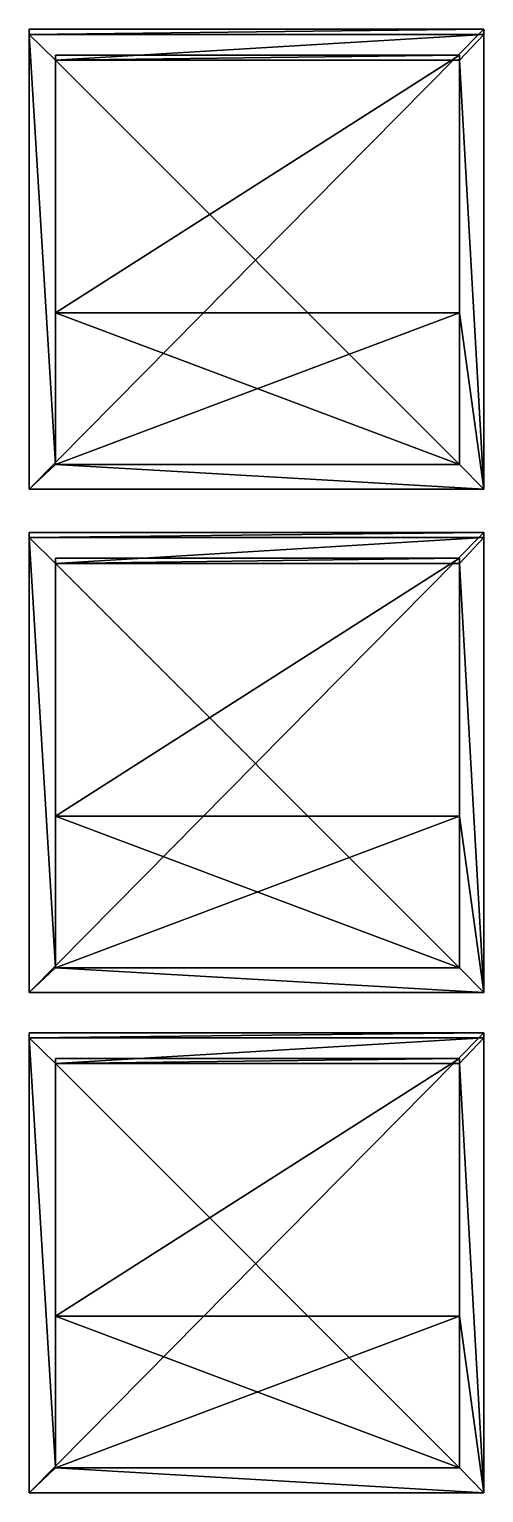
# Model space of a CAD drawing. Header units: metres. Extents: x 0 to 99.4, y 0 to 49.2.
# Drawn here: x 19.99 to 28.99, y 20.08 to 49.03 of the extents above; entities that cross this region are included whole.
import ezdxf

# ---------------------------------------------------------------- set-up
doc = ezdxf.new("R2010")
doc.units = ezdxf.units.M

msp = doc.modelspace()

# ---------------------------------------------------------------- meshes
at = {"layer": 'Layer0'}
mesh = msp.add_polyface(dxfattribs=at)
corners = [(19.992, 48.929, 1), (28.992, 49.029), (19.992, 49.029), (28.992, 48.929, 1)]
mesh.append_faces([[corners[k] for k in face] for face in [(0, 1, 2), (1, 0, 3)]], dxfattribs={"vtx0": -1})
mesh = msp.add_polyface(dxfattribs=at)
corners = [(19.992, 48.929, 1), (19.992, 39.929), (19.992, 39.929, 1), (19.992, 49.029)]
mesh.append_faces([[corners[k] for k in face] for face in [(0, 1, 2), (1, 0, 3)]], dxfattribs={"vtx0": -1})
mesh = msp.add_polyface(dxfattribs=at)
corners = [(28.992, 49.029), (19.992, 39.929), (19.992, 49.029), (28.992, 39.929)]
mesh.append_faces([[corners[k] for k in face] for face in [(0, 1, 2), (1, 0, 3)]], dxfattribs={"vtx0": -1})
mesh = msp.add_polyface(dxfattribs=at)
corners = [(28.992, 49.029), (28.992, 39.929, 1), (28.992, 39.929), (28.992, 48.929, 1)]
mesh.append_faces([[corners[k] for k in face] for face in [(0, 1, 2), (1, 0, 3)]], dxfattribs={"vtx0": -1})
mesh = msp.add_polyface(dxfattribs=at)
corners = [(19.992, 39.929, 1), (20.515, 40.42, 1), (19.992, 48.929, 1), (28.992, 39.929, 1), (28.515, 40.42, 1), (28.515, 43.42, 1), (28.515, 48.42, 1), (20.515, 48.42, 1), (28.992, 48.929, 1), (20.515, 43.42, 1)]
mesh.append_faces([[corners[k] for k in face] for face in [(7, 1, 9)]], dxfattribs={"vtx0": -1})
mesh.append_faces([[corners[k] for k in face] for face in [(0, 1, 2), (1, 3, 4), (4, 3, 5), (5, 3, 6), (2, 7, 8), (8, 6, 3)]], dxfattribs={"vtx0": -1, "vtx1": -1})
mesh.append_faces([[corners[k] for k in face] for face in [(7, 2, 1)]], dxfattribs={"vtx0": -1, "vtx1": -1, "vtx2": -1})
mesh.append_faces([[corners[k] for k in face] for face in [(1, 0, 3), (8, 7, 6)]], dxfattribs={"vtx0": -1, "vtx2": -1})
mesh = msp.add_polyface(dxfattribs=at)
corners = [(28.515, 48.52, 3), (20.515, 48.42, 1), (28.515, 48.42, 1), (20.515, 48.52, 3)]
mesh.append_faces([[corners[k] for k in face] for face in [(0, 1, 2), (1, 0, 3)]], dxfattribs={"vtx0": -1})
mesh = msp.add_polyface(dxfattribs=at)
corners = [(20.515, 48.42, 1), (20.515, 43.42, 3), (20.515, 43.42, 1), (20.515, 48.52, 3)]
mesh.append_faces([[corners[k] for k in face] for face in [(0, 1, 2), (1, 0, 3)]], dxfattribs={"vtx0": -1})
mesh = msp.add_polyface(dxfattribs=at)
corners = [(28.515, 48.52, 3), (20.515, 43.42, 3), (20.515, 48.52, 3), (28.515, 43.42, 3)]
mesh.append_faces([[corners[k] for k in face] for face in [(0, 1, 2), (1, 0, 3)]], dxfattribs={"vtx0": -1})
mesh = msp.add_polyface(dxfattribs=at)
corners = [(28.515, 40.42, 1), (20.515, 43.42, 1), (20.515, 40.42, 1), (20.515, 48.42, 1), (28.515, 48.42, 1), (28.515, 43.42, 1)]
mesh.append_faces([[corners[k] for k in face] for face in [(0, 1, 2), (4, 0, 5)]], dxfattribs={"vtx0": -1})
mesh.append_faces([[corners[k] for k in face] for face in [(1, 0, 3), (3, 0, 4)]], dxfattribs={"vtx0": -1, "vtx1": -1})
mesh = msp.add_polyface(dxfattribs=at)
corners = [(28.515, 48.52, 3), (28.515, 43.42, 1), (28.515, 43.42, 3), (28.515, 48.42, 1)]
mesh.append_faces([[corners[k] for k in face] for face in [(0, 1, 2), (1, 0, 3)]], dxfattribs={"vtx0": -1})
mesh = msp.add_polyface(dxfattribs=at)
corners = [(28.515, 43.42, 3), (20.515, 40.42, 2), (20.515, 43.42, 3), (28.515, 40.42, 2)]
mesh.append_faces([[corners[k] for k in face] for face in [(0, 1, 2), (1, 0, 3)]], dxfattribs={"vtx0": -1})
mesh = msp.add_polyface(dxfattribs=at)
corners = [(20.515, 43.42, 1), (20.515, 40.42, 2), (20.515, 40.42, 1), (20.515, 43.42, 3)]
mesh.append_faces([[corners[k] for k in face] for face in [(0, 1, 2), (1, 0, 3)]], dxfattribs={"vtx0": -1})
mesh = msp.add_polyface(dxfattribs=at)
corners = [(28.515, 43.42, 3), (28.515, 40.42, 1), (28.515, 40.42, 2), (28.515, 43.42, 1)]
mesh.append_faces([[corners[k] for k in face] for face in [(0, 1, 2), (1, 0, 3)]], dxfattribs={"vtx0": -1})
mesh = msp.add_polyface(dxfattribs=at)
corners = [(20.515, 40.42, 2), (28.515, 40.42, 1), (20.515, 40.42, 1), (28.515, 40.42, 2)]
mesh.append_faces([[corners[k] for k in face] for face in [(0, 1, 2), (1, 0, 3)]], dxfattribs={"vtx0": -1})
mesh = msp.add_polyface(dxfattribs=at)
corners = [(28.992, 39.929, 1), (19.992, 39.929), (28.992, 39.929), (19.992, 39.929, 1)]
mesh.append_faces([[corners[k] for k in face] for face in [(0, 1, 2), (1, 0, 3)]], dxfattribs={"vtx0": -1})
mesh = msp.add_polyface(dxfattribs=at)
corners = [(19.992, 38.972, 1), (19.992, 29.972), (19.992, 29.972, 1), (19.992, 39.072)]
mesh.append_faces([[corners[k] for k in face] for face in [(0, 1, 2), (1, 0, 3)]], dxfattribs={"vtx0": -1})
mesh = msp.add_polyface(dxfattribs=at)
corners = [(28.992, 39.072), (19.992, 29.972), (19.992, 39.072), (28.992, 29.972)]
mesh.append_faces([[corners[k] for k in face] for face in [(0, 1, 2), (1, 0, 3)]], dxfattribs={"vtx0": -1})
mesh = msp.add_polyface(dxfattribs=at)
corners = [(19.992, 38.972, 1), (28.992, 39.072), (19.992, 39.072), (28.992, 38.972, 1)]
mesh.append_faces([[corners[k] for k in face] for face in [(0, 1, 2), (1, 0, 3)]], dxfattribs={"vtx0": -1})
mesh = msp.add_polyface(dxfattribs=at)
corners = [(19.992, 29.972, 1), (20.515, 30.463, 1), (19.992, 38.972, 1), (28.992, 29.972, 1), (28.515, 30.463, 1), (28.515, 33.463, 1), (28.515, 38.463, 1), (20.515, 38.463, 1), (28.992, 38.972, 1), (20.515, 33.463, 1)]
mesh.append_faces([[corners[k] for k in face] for face in [(7, 1, 9)]], dxfattribs={"vtx0": -1})
mesh.append_faces([[corners[k] for k in face] for face in [(0, 1, 2), (1, 3, 4), (4, 3, 5), (5, 3, 6), (2, 7, 8), (8, 6, 3)]], dxfattribs={"vtx0": -1, "vtx1": -1})
mesh.append_faces([[corners[k] for k in face] for face in [(7, 2, 1)]], dxfattribs={"vtx0": -1, "vtx1": -1, "vtx2": -1})
mesh.append_faces([[corners[k] for k in face] for face in [(1, 0, 3), (8, 7, 6)]], dxfattribs={"vtx0": -1, "vtx2": -1})
mesh = msp.add_polyface(dxfattribs=at)
corners = [(28.992, 39.072), (28.992, 29.972, 1), (28.992, 29.972), (28.992, 38.972, 1)]
mesh.append_faces([[corners[k] for k in face] for face in [(0, 1, 2), (1, 0, 3)]], dxfattribs={"vtx0": -1})
mesh = msp.add_polyface(dxfattribs=at)
corners = [(20.515, 38.463, 1), (20.515, 33.463, 3), (20.515, 33.463, 1), (20.515, 38.563, 3)]
mesh.append_faces([[corners[k] for k in face] for face in [(0, 1, 2), (1, 0, 3)]], dxfattribs={"vtx0": -1})
mesh = msp.add_polyface(dxfattribs=at)
corners = [(28.515, 38.563, 3), (20.515, 38.463, 1), (28.515, 38.463, 1), (20.515, 38.563, 3)]
mesh.append_faces([[corners[k] for k in face] for face in [(0, 1, 2), (1, 0, 3)]], dxfattribs={"vtx0": -1})
mesh = msp.add_polyface(dxfattribs=at)
corners = [(28.515, 38.563, 3), (20.515, 33.463, 3), (20.515, 38.563, 3), (28.515, 33.463, 3)]
mesh.append_faces([[corners[k] for k in face] for face in [(0, 1, 2), (1, 0, 3)]], dxfattribs={"vtx0": -1})
mesh = msp.add_polyface(dxfattribs=at)
corners = [(28.515, 38.563, 3), (28.515, 33.463, 1), (28.515, 33.463, 3), (28.515, 38.463, 1)]
mesh.append_faces([[corners[k] for k in face] for face in [(0, 1, 2), (1, 0, 3)]], dxfattribs={"vtx0": -1})
mesh = msp.add_polyface(dxfattribs=at)
corners = [(28.515, 30.463, 1), (20.515, 33.463, 1), (20.515, 30.463, 1), (20.515, 38.463, 1), (28.515, 38.463, 1), (28.515, 33.463, 1)]
mesh.append_faces([[corners[k] for k in face] for face in [(0, 1, 2), (4, 0, 5)]], dxfattribs={"vtx0": -1})
mesh.append_faces([[corners[k] for k in face] for face in [(1, 0, 3), (3, 0, 4)]], dxfattribs={"vtx0": -1, "vtx1": -1})
mesh = msp.add_polyface(dxfattribs=at)
corners = [(28.515, 33.463, 3), (20.515, 30.463, 2), (20.515, 33.463, 3), (28.515, 30.463, 2)]
mesh.append_faces([[corners[k] for k in face] for face in [(0, 1, 2), (1, 0, 3)]], dxfattribs={"vtx0": -1})
mesh = msp.add_polyface(dxfattribs=at)
corners = [(20.515, 33.463, 1), (20.515, 30.463, 2), (20.515, 30.463, 1), (20.515, 33.463, 3)]
mesh.append_faces([[corners[k] for k in face] for face in [(0, 1, 2), (1, 0, 3)]], dxfattribs={"vtx0": -1})
mesh = msp.add_polyface(dxfattribs=at)
corners = [(28.515, 33.463, 3), (28.515, 30.463, 1), (28.515, 30.463, 2), (28.515, 33.463, 1)]
mesh.append_faces([[corners[k] for k in face] for face in [(0, 1, 2), (1, 0, 3)]], dxfattribs={"vtx0": -1})
mesh = msp.add_polyface(dxfattribs=at)
corners = [(20.515, 30.463, 2), (28.515, 30.463, 1), (20.515, 30.463, 1), (28.515, 30.463, 2)]
mesh.append_faces([[corners[k] for k in face] for face in [(0, 1, 2), (1, 0, 3)]], dxfattribs={"vtx0": -1})
mesh = msp.add_polyface(dxfattribs=at)
corners = [(28.992, 29.972, 1), (19.992, 29.972), (28.992, 29.972), (19.992, 29.972, 1)]
mesh.append_faces([[corners[k] for k in face] for face in [(0, 1, 2), (1, 0, 3)]], dxfattribs={"vtx0": -1})
mesh = msp.add_polyface(dxfattribs=at)
corners = [(28.992, 29.177), (19.992, 20.077), (19.992, 29.177), (28.992, 20.077)]
mesh.append_faces([[corners[k] for k in face] for face in [(0, 1, 2), (1, 0, 3)]], dxfattribs={"vtx0": -1})
mesh = msp.add_polyface(dxfattribs=at)
corners = [(19.992, 29.077, 1), (28.992, 29.177), (19.992, 29.177), (28.992, 29.077, 1)]
mesh.append_faces([[corners[k] for k in face] for face in [(0, 1, 2), (1, 0, 3)]], dxfattribs={"vtx0": -1})
mesh = msp.add_polyface(dxfattribs=at)
corners = [(19.992, 29.077, 1), (19.992, 20.077), (19.992, 20.077, 1), (19.992, 29.177)]
mesh.append_faces([[corners[k] for k in face] for face in [(0, 1, 2), (1, 0, 3)]], dxfattribs={"vtx0": -1})
mesh = msp.add_polyface(dxfattribs=at)
corners = [(19.992, 20.077, 1), (20.515, 20.567, 1), (19.992, 29.077, 1), (28.992, 20.077, 1), (28.515, 20.567, 1), (28.515, 23.567, 1), (28.515, 28.567, 1), (20.515, 28.567, 1), (28.992, 29.077, 1), (20.515, 23.567, 1)]
mesh.append_faces([[corners[k] for k in face] for face in [(7, 1, 9)]], dxfattribs={"vtx0": -1})
mesh.append_faces([[corners[k] for k in face] for face in [(0, 1, 2), (1, 3, 4), (4, 3, 5), (5, 3, 6), (2, 7, 8), (8, 6, 3)]], dxfattribs={"vtx0": -1, "vtx1": -1})
mesh.append_faces([[corners[k] for k in face] for face in [(7, 2, 1)]], dxfattribs={"vtx0": -1, "vtx1": -1, "vtx2": -1})
mesh.append_faces([[corners[k] for k in face] for face in [(1, 0, 3), (8, 7, 6)]], dxfattribs={"vtx0": -1, "vtx2": -1})
mesh = msp.add_polyface(dxfattribs=at)
corners = [(28.992, 29.177), (28.992, 20.077, 1), (28.992, 20.077), (28.992, 29.077, 1)]
mesh.append_faces([[corners[k] for k in face] for face in [(0, 1, 2), (1, 0, 3)]], dxfattribs={"vtx0": -1})
mesh = msp.add_polyface(dxfattribs=at)
corners = [(28.515, 28.667, 3), (20.515, 23.567, 3), (20.515, 28.667, 3), (28.515, 23.567, 3)]
mesh.append_faces([[corners[k] for k in face] for face in [(0, 1, 2), (1, 0, 3)]], dxfattribs={"vtx0": -1})
mesh = msp.add_polyface(dxfattribs=at)
corners = [(20.515, 28.567, 1), (20.515, 23.567, 3), (20.515, 23.567, 1), (20.515, 28.667, 3)]
mesh.append_faces([[corners[k] for k in face] for face in [(0, 1, 2), (1, 0, 3)]], dxfattribs={"vtx0": -1})
mesh = msp.add_polyface(dxfattribs=at)
corners = [(28.515, 28.667, 3), (20.515, 28.567, 1), (28.515, 28.567, 1), (20.515, 28.667, 3)]
mesh.append_faces([[corners[k] for k in face] for face in [(0, 1, 2), (1, 0, 3)]], dxfattribs={"vtx0": -1})
mesh = msp.add_polyface(dxfattribs=at)
corners = [(28.515, 28.667, 3), (28.515, 23.567, 1), (28.515, 23.567, 3), (28.515, 28.567, 1)]
mesh.append_faces([[corners[k] for k in face] for face in [(0, 1, 2), (1, 0, 3)]], dxfattribs={"vtx0": -1})
mesh = msp.add_polyface(dxfattribs=at)
corners = [(28.515, 20.567, 1), (20.515, 23.567, 1), (20.515, 20.567, 1), (20.515, 28.567, 1), (28.515, 28.567, 1), (28.515, 23.567, 1)]
mesh.append_faces([[corners[k] for k in face] for face in [(0, 1, 2), (4, 0, 5)]], dxfattribs={"vtx0": -1})
mesh.append_faces([[corners[k] for k in face] for face in [(1, 0, 3), (3, 0, 4)]], dxfattribs={"vtx0": -1, "vtx1": -1})
mesh = msp.add_polyface(dxfattribs=at)
corners = [(28.515, 23.567, 3), (20.515, 20.567, 2), (20.515, 23.567, 3), (28.515, 20.567, 2)]
mesh.append_faces([[corners[k] for k in face] for face in [(0, 1, 2), (1, 0, 3)]], dxfattribs={"vtx0": -1})
mesh = msp.add_polyface(dxfattribs=at)
corners = [(20.515, 23.567, 1), (20.515, 20.567, 2), (20.515, 20.567, 1), (20.515, 23.567, 3)]
mesh.append_faces([[corners[k] for k in face] for face in [(0, 1, 2), (1, 0, 3)]], dxfattribs={"vtx0": -1})
mesh = msp.add_polyface(dxfattribs=at)
corners = [(28.515, 23.567, 3), (28.515, 20.567, 1), (28.515, 20.567, 2), (28.515, 23.567, 1)]
mesh.append_faces([[corners[k] for k in face] for face in [(0, 1, 2), (1, 0, 3)]], dxfattribs={"vtx0": -1})
mesh = msp.add_polyface(dxfattribs=at)
corners = [(20.515, 20.567, 2), (28.515, 20.567, 1), (20.515, 20.567, 1), (28.515, 20.567, 2)]
mesh.append_faces([[corners[k] for k in face] for face in [(0, 1, 2), (1, 0, 3)]], dxfattribs={"vtx0": -1})
mesh = msp.add_polyface(dxfattribs=at)
corners = [(28.992, 20.077, 1), (19.992, 20.077), (28.992, 20.077), (19.992, 20.077, 1)]
mesh.append_faces([[corners[k] for k in face] for face in [(0, 1, 2), (1, 0, 3)]], dxfattribs={"vtx0": -1})

doc.saveas('drawing.dxf')
